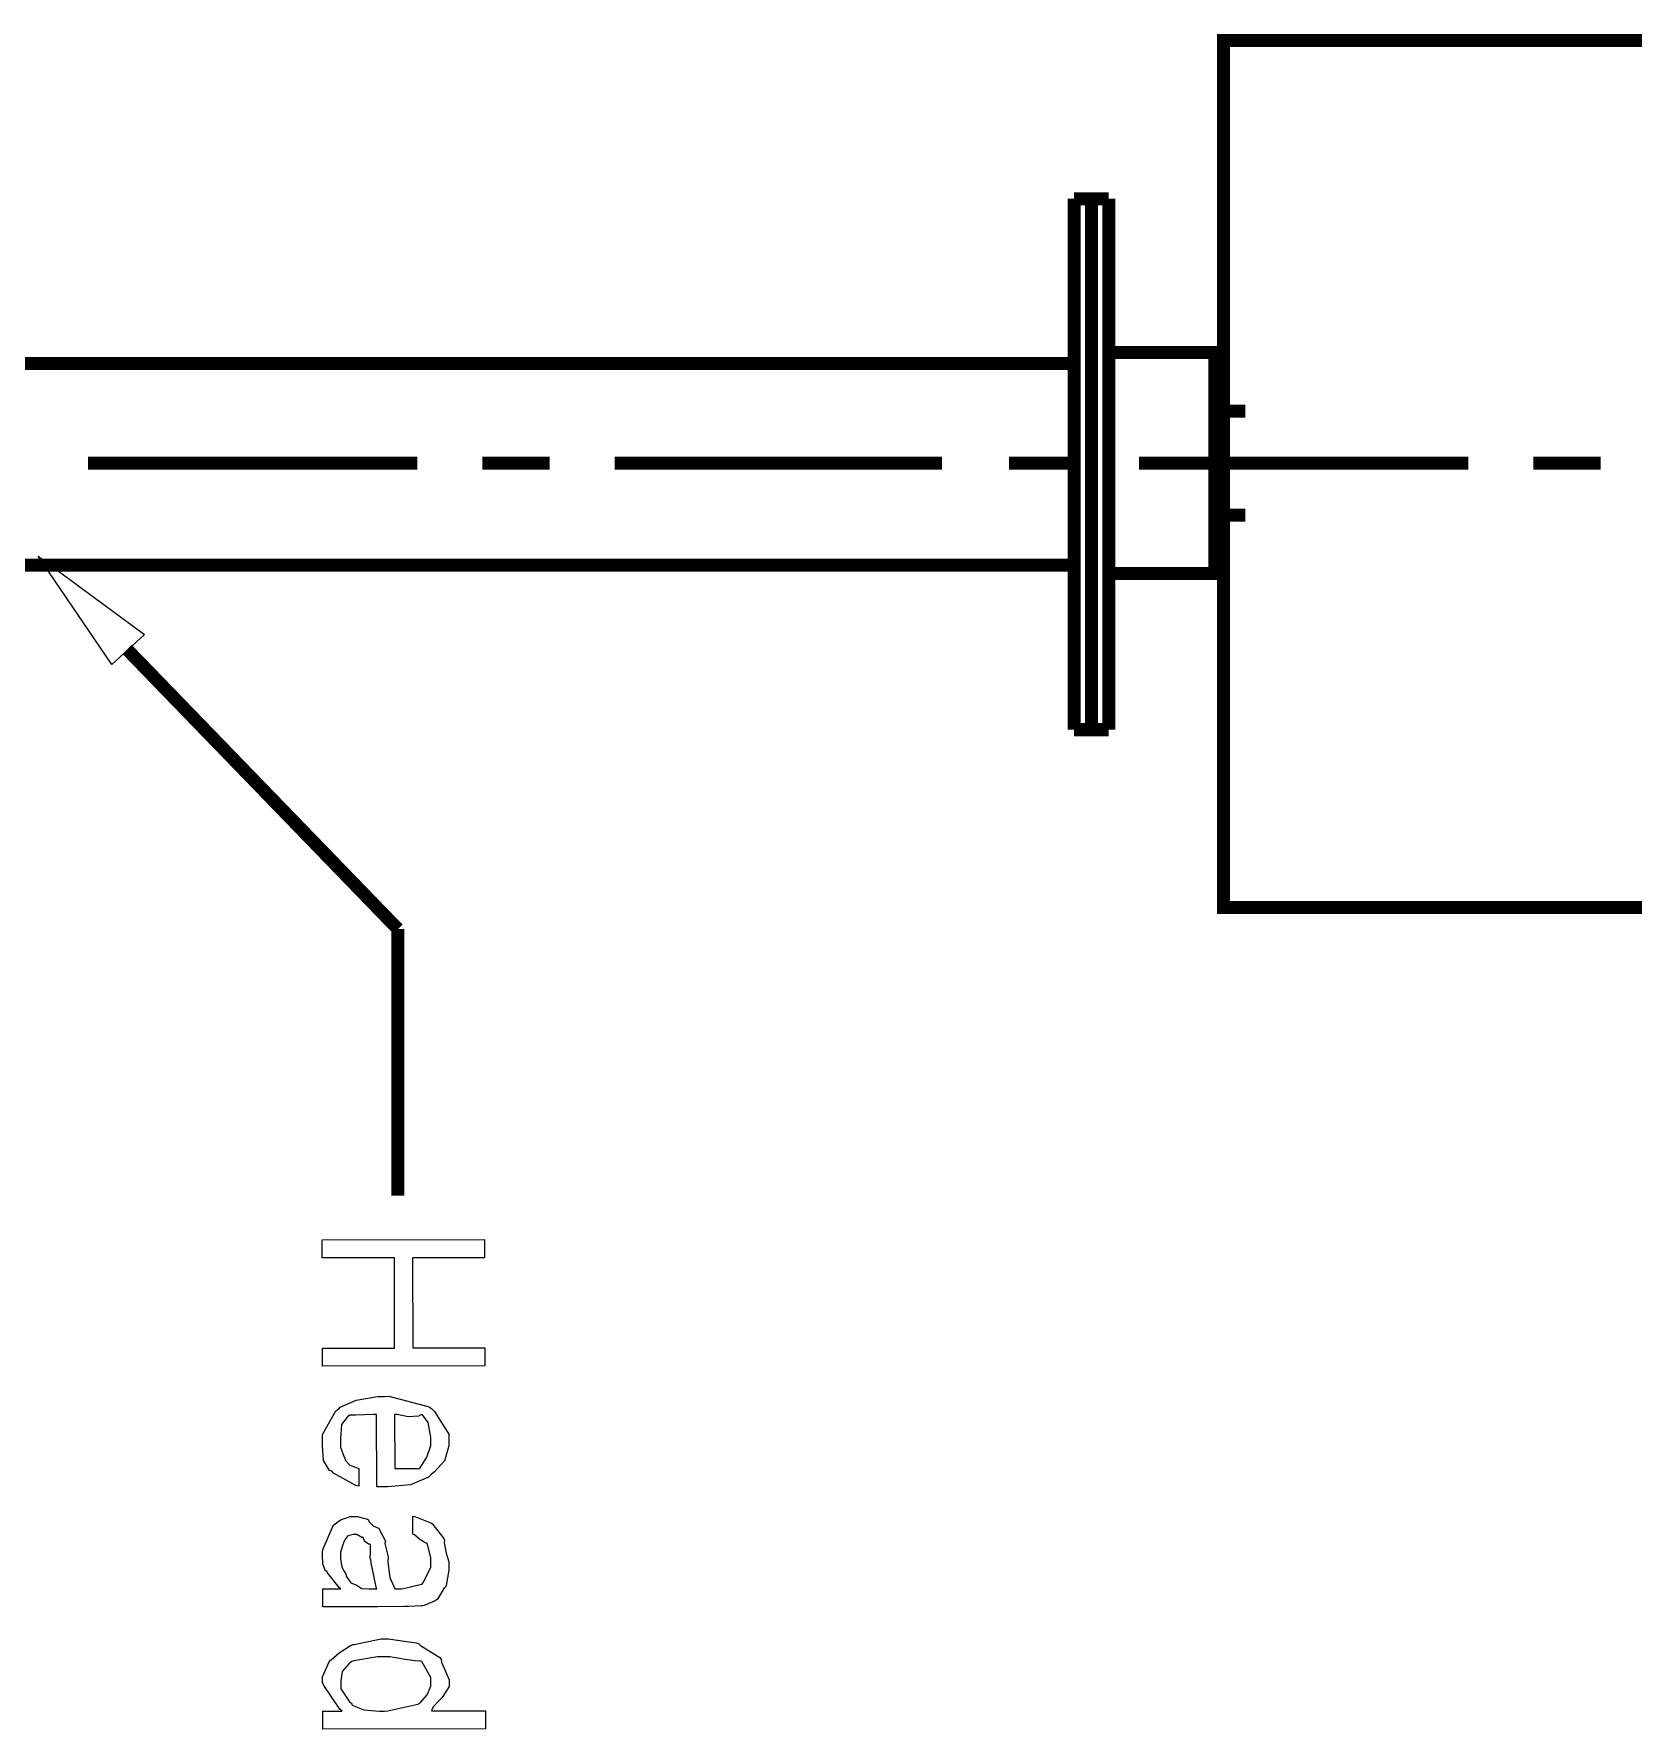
# Model space of a CAD drawing. Extents: x 0.1 to 11.6, y 0.3 to 16.2.
# Drawn here: x 8.155 to 9.385, y 12.316 to 13.62 of the extents above; entities that cross this region are included whole.
import ezdxf

# ---------------------------------------------------------------- set-up
doc = ezdxf.new("R2010")
doc.units = 0
doc.layers.get('0').update_dxf_attribs({"linetype": 'CONTINUOUS'})

msp = doc.modelspace()

# ---------------------------------------------------------------- linework, layer by layer
at = {"color": 0, "const_width": 0.01}
msp.add_lwpolyline([(10.1166, 13.615), (10.1166, 12.9483), (9.06999, 12.9483), (9.06999, 13.615), (10.1166, 13.615)], close=True, dxfattribs=at)
for points in [[(8.98167, 13.4933), (8.96832, 13.4933), (8.95503, 13.4933)], [(8.95503, 13.4933), (8.95503, 13.085)], [(8.96832, 13.085), (8.96832, 13.4933)], [(8.98167, 13.085), (8.98167, 13.4933)], [(9.06999, 13.375), (9.06332, 13.375), (8.98167, 13.375)], [(9.06332, 13.205), (9.06332, 13.36), (9.06332, 13.375)], [(9.06999, 13.205), (9.06999, 13.36), (9.06999, 13.375)], [(8.95503, 13.3666), (7.89165, 13.3666)], [(9.08664, 13.33), (9.06999, 13.33)], [(8.19667, 13.29), (8.44997, 13.29)], [(8.5, 13.29), (8.55165, 13.29)], [(8.60167, 13.29), (8.85335, 13.29)], [(8.905, 13.29), (8.95503, 13.29)], [(9.00499, 13.29), (9.25836, 13.29)], [(9.30832, 13.29), (9.36003, 13.29)], [(9.06999, 13.25), (9.08664, 13.25)], [(8.02832, 13.2116), (8.95503, 13.2116)], [(8.98167, 13.205), (9.06332, 13.205), (9.06999, 13.205)], [(8.22667, 13.1467), (8.435, 12.9316)], [(8.95503, 13.085), (8.96832, 13.085), (8.98167, 13.085)], [(8.435, 12.9316), (8.435, 12.7267)]]:
    msp.add_lwpolyline(points, dxfattribs=at)
at = {"color": 0}
for points in [[(8.215, 13.135), (8.15831, 13.2183), (8.24001, 13.1583), (8.215, 13.135)], [(8.37668, 12.6927), (8.50168, 12.6929), (8.50168, 12.679), (8.44612, 12.679), (8.44635, 12.6096), (8.5019, 12.6096), (8.5019, 12.5957), (8.3769, 12.5955), (8.3769, 12.6094), (8.43246, 12.6094), (8.43224, 12.6788), (8.37668, 12.6788), (8.37668, 12.6927)], [(8.40483, 12.517), (8.40483, 12.5033), (8.40261, 12.5038), (8.38542, 12.5134), (8.38422, 12.5148), (8.38238, 12.5153), (8.37782, 12.523), (8.37685, 12.5343), (8.37685, 12.5365), (8.37685, 12.5431), (8.38732, 12.5611), (8.38943, 12.5628), (8.39046, 12.564), (8.40289, 12.5694), (8.41917, 12.5723), (8.42458, 12.5723), (8.428, 12.5724), (8.45888, 12.5644), (8.46104, 12.5628), (8.46311, 12.5608), (8.47407, 12.5432), (8.47407, 12.5374), (8.47407, 12.5343), (8.47081, 12.5228), (8.46306, 12.5143), (8.46083, 12.5126), (8.4585, 12.5102), (8.44456, 12.5042), (8.42708, 12.5029), (8.42307, 12.5029), (8.42199, 12.5029), (8.41954, 12.5029), (8.41872, 12.5029), (8.41851, 12.5584), (8.41624, 12.5583), (8.40246, 12.5578), (8.39789, 12.5578), (8.3961, 12.5566), (8.3916, 12.5507), (8.39074, 12.5399), (8.39074, 12.5363), (8.39074, 12.5334), (8.39361, 12.5256), (8.39421, 12.5248), (8.39447, 12.5233), (8.39811, 12.5194), (8.40365, 12.5175), (8.40483, 12.517)], [(8.4324, 12.5584), (8.43261, 12.5168), (8.43463, 12.517), (8.44982, 12.5168), (8.45085, 12.5165), (8.45199, 12.5173), (8.45725, 12.5257), (8.46018, 12.5345), (8.46018, 12.5374), (8.46018, 12.5411), (8.45822, 12.5522), (8.45399, 12.5582), (8.45258, 12.5582), (8.45079, 12.5571), (8.44293, 12.5565), (8.43446, 12.5584), (8.4324, 12.5584)], [(8.39106, 12.4244), (8.38975, 12.4255), (8.38075, 12.4367), (8.38021, 12.4379), (8.37939, 12.4379), (8.37733, 12.4435), (8.37696, 12.4505), (8.37696, 12.4528), (8.3775, 12.455), (8.38454, 12.4718), (8.38542, 12.473), (8.38558, 12.4736), (8.39085, 12.4774), (8.39849, 12.48), (8.40104, 12.48), (8.40386, 12.48), (8.41146, 12.4778), (8.41233, 12.4774), (8.41249, 12.4762), (8.41601, 12.4729), (8.42003, 12.4711), (8.42057, 12.4704), (8.42096, 12.4693), (8.42507, 12.4616), (8.42535, 12.4607), (8.42497, 12.4593), (8.42731, 12.4499), (8.42751, 12.4485), (8.42714, 12.445), (8.42876, 12.4331), (8.43218, 12.4257), (8.43272, 12.4244), (8.43397, 12.4244), (8.43674, 12.4244), (8.43772, 12.4244), (8.43918, 12.4245), (8.45318, 12.4279), (8.45399, 12.4285), (8.45438, 12.4291), (8.46029, 12.4408), (8.46029, 12.4446), (8.46029, 12.4483), (8.45774, 12.4586), (8.45725, 12.4594), (8.45583, 12.4596), (8.45165, 12.4626), (8.44769, 12.466), (8.4464, 12.4663), (8.4464, 12.4802), (8.44797, 12.4799), (8.46083, 12.4748), (8.46181, 12.4741), (8.46268, 12.4728), (8.47038, 12.4631), (8.47092, 12.4617), (8.47054, 12.4596), (8.472, 12.4518), (8.47418, 12.4451), (8.47418, 12.4429), (8.47418, 12.4386), (8.472, 12.4268), (8.47157, 12.4257), (8.47017, 12.4245), (8.46533, 12.4165), (8.46463, 12.416), (8.46354, 12.415), (8.45524, 12.4116), (8.45421, 12.4114), (8.4529, 12.4112), (8.44331, 12.4107), (8.4401, 12.4107), (8.41949, 12.4105), (8.41233, 12.4105), (8.39621, 12.4105), (8.39085, 12.4105), (8.38742, 12.4105), (8.37972, 12.4105), (8.37717, 12.4105), (8.37717, 12.4244), (8.38064, 12.4244), (8.38846, 12.4244), (8.39106, 12.4244)], [(8.41883, 12.4244), (8.41835, 12.4257), (8.41439, 12.4443), (8.41407, 12.4468), (8.41368, 12.4475), (8.4139, 12.453), (8.4139, 12.4582), (8.41342, 12.4587), (8.41237, 12.4588), (8.40935, 12.461), (8.40821, 12.4638), (8.40776, 12.4641), (8.40728, 12.4637), (8.40338, 12.4661), (8.40213, 12.4661), (8.40067, 12.4661), (8.39632, 12.4651), (8.39464, 12.4627), (8.3941, 12.462), (8.39328, 12.4605), (8.39085, 12.4525), (8.39085, 12.4498), (8.39085, 12.4476), (8.39182, 12.441), (8.39426, 12.437), (8.39496, 12.4359), (8.39529, 12.4341), (8.39887, 12.429), (8.40326, 12.4271), (8.40408, 12.4266), (8.40408, 12.4266), (8.40696, 12.4247), (8.41292, 12.4244), (8.41493, 12.4244), (8.41883, 12.4244)], [(8.37728, 12.3304), (8.39204, 12.3304), (8.39031, 12.3317), (8.37793, 12.3499), (8.37706, 12.3523), (8.37706, 12.3566), (8.38211, 12.3682), (8.38314, 12.3695), (8.38368, 12.3698), (8.38975, 12.3751), (8.39843, 12.3809), (8.40028, 12.3816), (8.40131, 12.3816), (8.41097, 12.3837), (8.42199, 12.386), (8.42567, 12.386), (8.4274, 12.386), (8.44894, 12.3829), (8.45085, 12.3823), (8.45236, 12.3808), (8.46718, 12.3716), (8.46821, 12.3703), (8.46853, 12.368), (8.47174, 12.3604), (8.47428, 12.3545), (8.47428, 12.3525), (8.47428, 12.3493), (8.46901, 12.3407), (8.46799, 12.3397), (8.46647, 12.3382), (8.46208, 12.3335), (8.46094, 12.3312), (8.46083, 12.3306), (8.50228, 12.3306), (8.50228, 12.3167), (8.37728, 12.3165), (8.37728, 12.3304)], [(8.42567, 12.3721), (8.41917, 12.3721), (8.40104, 12.369), (8.39963, 12.3684), (8.39746, 12.367), (8.39204, 12.3609), (8.39094, 12.3535), (8.39094, 12.351), (8.39094, 12.3474), (8.39779, 12.3375), (8.39919, 12.3365), (8.3999, 12.335), (8.40869, 12.3312), (8.42057, 12.3304), (8.42458, 12.3304), (8.42719, 12.3305), (8.45031, 12.3357), (8.45171, 12.3367), (8.45269, 12.3372), (8.45751, 12.3428), (8.46039, 12.3496), (8.46039, 12.3519), (8.46039, 12.3562), (8.45335, 12.3685), (8.45193, 12.369), (8.45008, 12.3687), (8.44054, 12.3701), (8.42865, 12.3721), (8.42567, 12.3721)]]:
    msp.add_lwpolyline(points, close=True, dxfattribs=at)

doc.saveas('drawing.dxf')
